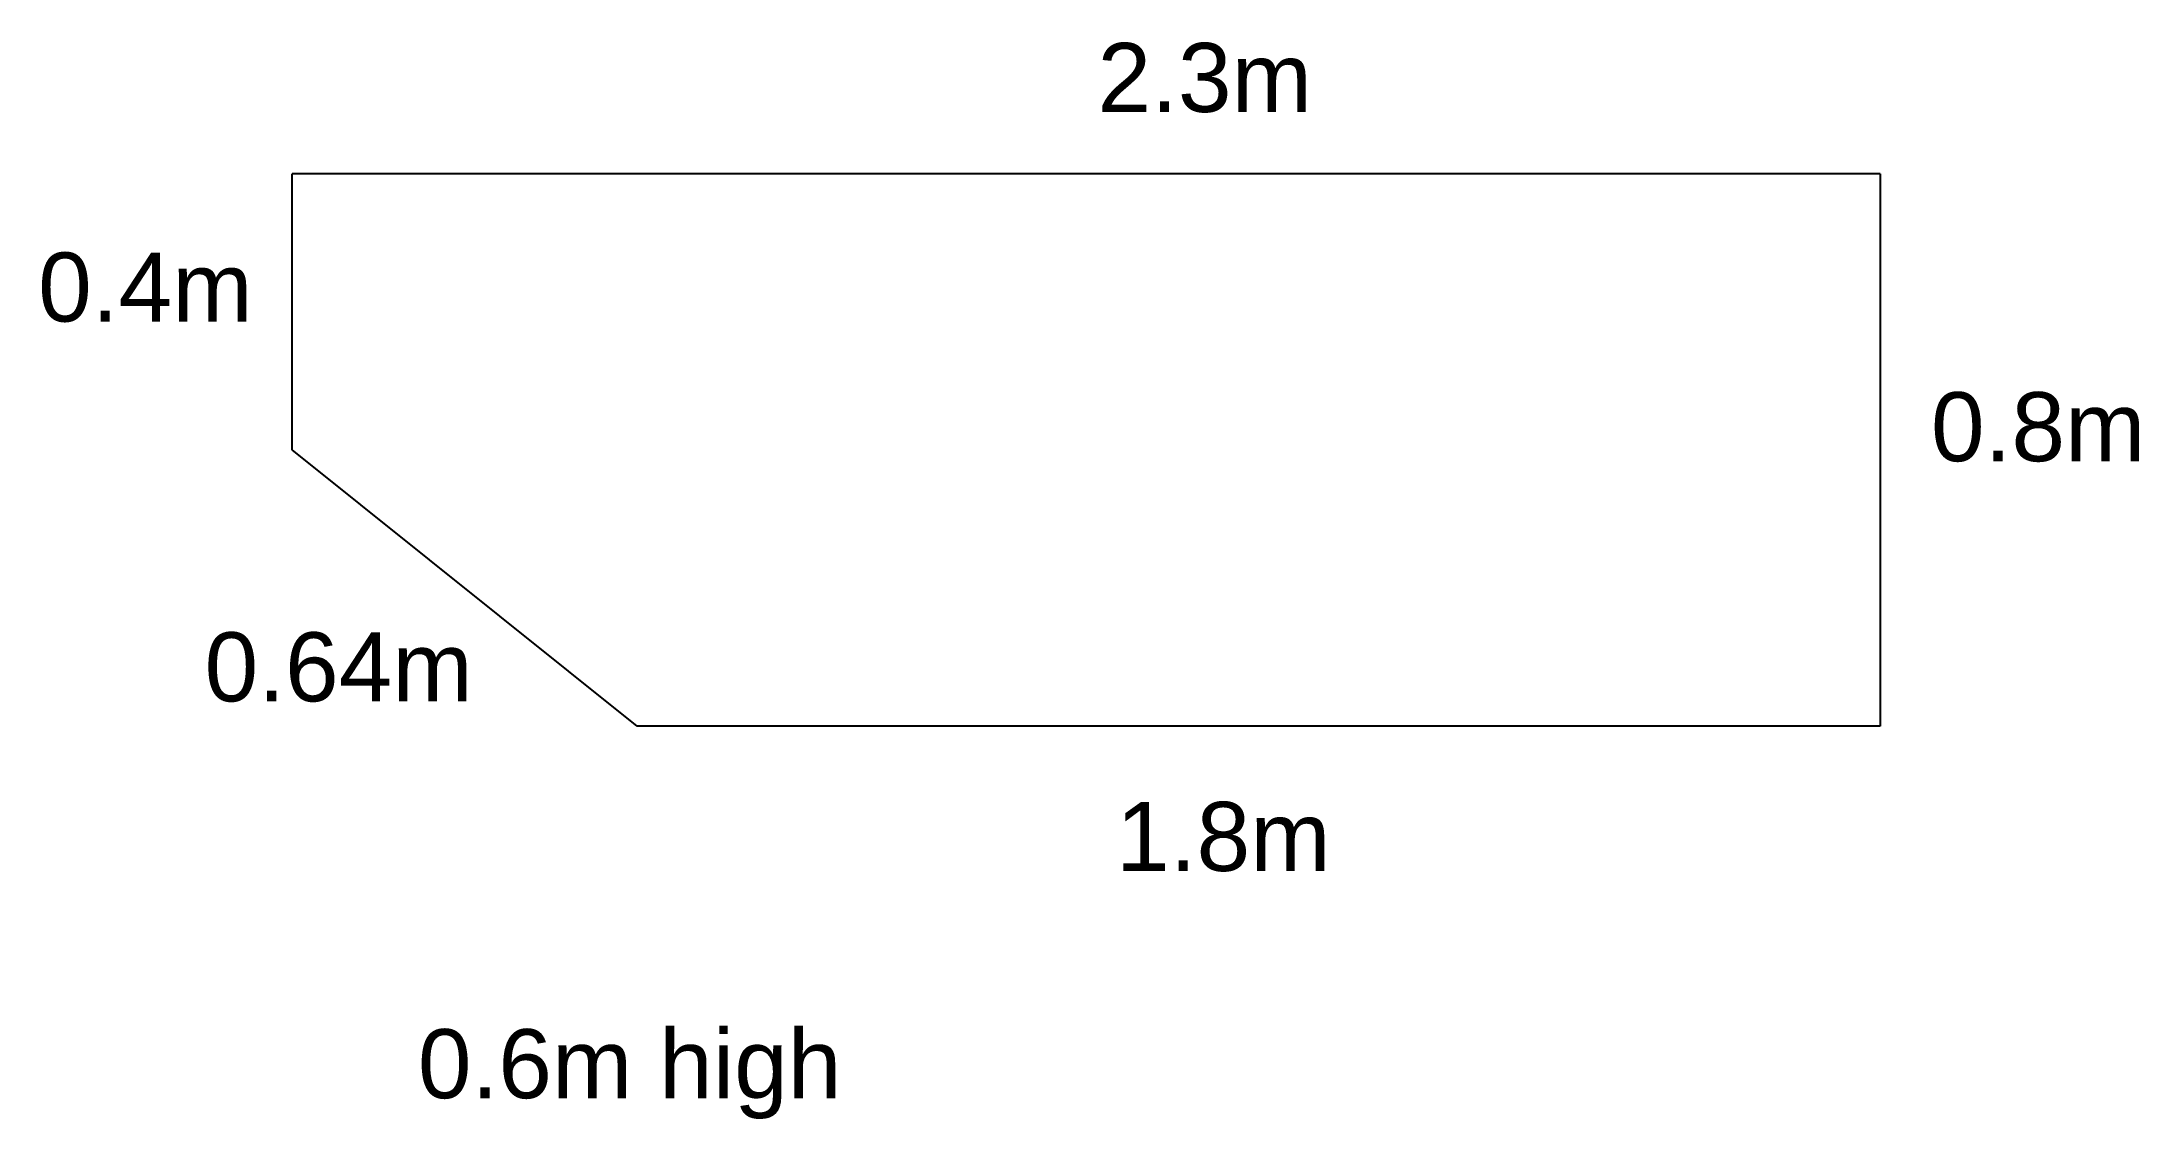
# Model space of a CAD drawing. Header units: metres. Extents: x 0.14 to 3.17, y -0.99 to 0.57.
import ezdxf

# ---------------------------------------------------------------- set-up
doc = ezdxf.new("R2010")
doc.units = ezdxf.units.M
doc.layers.get('0').update_dxf_attribs({"lineweight": 25, "true_color": 0xffffff})
doc.layers.add('layer 1', color=6, linetype='Continuous', lineweight=25, true_color=0xff00ff)
doc.styles.add('textstyle11', font='')
doc.styles.add('textstyle12', font='')
doc.styles.add('textstyle13', font='')
doc.styles.add('textstyle14', font='')
doc.styles.add('textstyle15', font='')
doc.styles.add('textstyle16', font='')
doc.styles.get('textstyle11').set_extended_font_data('Arial')
doc.styles.get('textstyle12').set_extended_font_data('Arial')
doc.styles.get('textstyle13').set_extended_font_data('Arial')
doc.styles.get('textstyle14').set_extended_font_data('Arial')
doc.styles.get('textstyle15').set_extended_font_data('Arial')
doc.styles.get('textstyle16').set_extended_font_data('Arial')

msp = doc.modelspace()

# ---------------------------------------------------------------- linework, layer by layer
at = {"layer": 'layer 1'}
for p, q in [((2.8, 0.375), (0.5, 0.375)), ((0.5, -0.025), (0.5, 0.375)), ((2.8, 0.375), (2.8, -0.425)), ((1, -0.425), (0.5, -0.025)), ((2.8, -0.425), (1, -0.425))]:
    msp.add_line(p, q, dxfattribs=at)

# ---------------------------------------------------------------- texts
at = {"char_height": 0.1, "attachment_point": 8, "line_spacing_factor": 0.971628}
for s, insert, style in [('\\c32767;2.3m', (1.8218, 0.4631), 'textstyle11'), ('\\c32767;0.4m', (0.2876, 0.1596), 'textstyle15'), ('\\c32767;0.8m', (3.0289, -0.0427), 'textstyle14'), ('\\c32767;0.64m', (0.5675, -0.3905), 'textstyle16'), ('\\c32767;1.8m', (1.8488, -0.6361), 'textstyle12'), ('\\c32767;0.6m high', (0.989, -0.994), 'textstyle13')]:
    msp.add_mtext(s, dxfattribs=dict(at, insert=insert, style=style))

doc.saveas('drawing.dxf')
